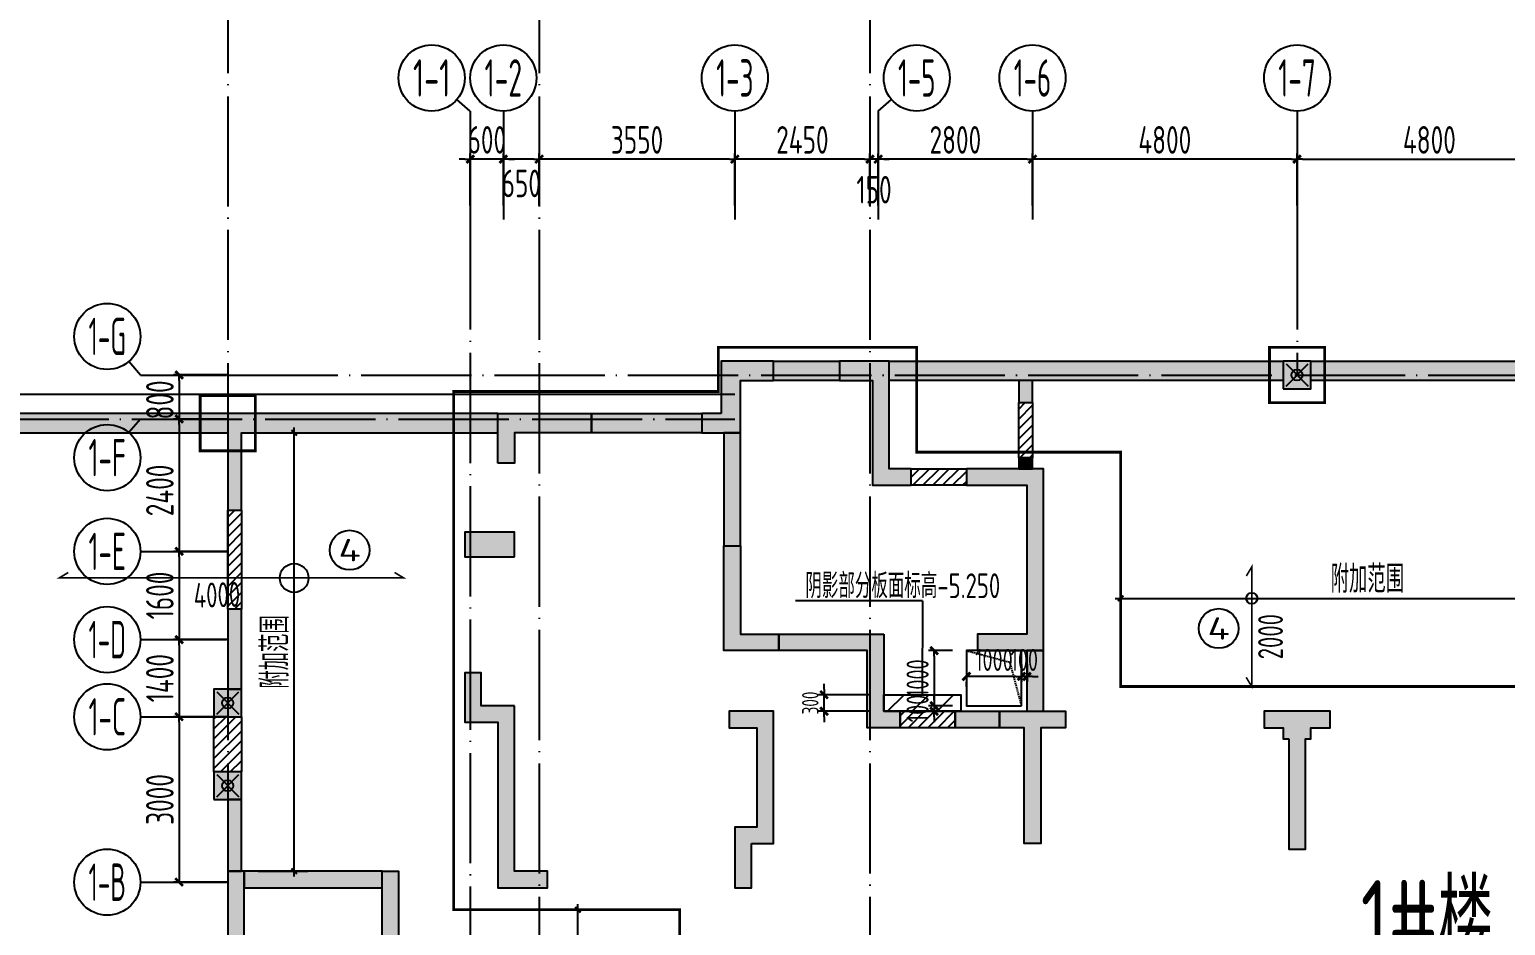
# Model space of a CAD drawing. Extents: x -57409 to 252654, y -8259 to 229119.
# Drawn here: x 150931 to 177709, y 201227 to 217480 of the extents above; entities that cross this region are included whole.
import ezdxf
from ezdxf.enums import TextEntityAlignment as Align

# ---------------------------------------------------------------- set-up
doc = ezdxf.new("R2010")
doc.units = 0
doc.header["$LTSCALE"] = 100
doc.header["$PDMODE"] = 35
doc.header["$PDSIZE"] = 200
doc.linetypes.add('DASH', pattern=[0.35, 0.25, -0.1])
doc.linetypes.add('DOTE', pattern=[2.42, 2, -0.2, 0.02, -0.2])
doc.layers.get('0').update_dxf_attribs({"linetype": 'CONTINUOUS'})
doc.layers.get('Defpoints').update_dxf_attribs({"linetype": 'CONTINUOUS'})
for name, color, linetype in [('1508', 2, 'CONTINUOUS'), ('B-TEXT', 3, 'CONTINUOUS'), ('codim', 7, 'CONTINUOUS'), ('COLU', 7, 'CONTINUOUS'), ('colu-主楼', 7, 'CONTINUOUS'), ('CT', 2, 'CONTINUOUS'), ('DIM', 3, 'CONTINUOUS'), ('dim-wall', 7, 'CONTINUOUS'), ('dote', 253, 'DOTE'), ('fd', 2, 'CONTINUOUS'), ('h填实-主楼', 254, 'CONTINUOUS'), ('h填实-柱墙', 254, 'CONTINUOUS'), ('h斜线-墙', 7, 'CONTINUOUS'), ('JSK', 4, 'CONTINUOUS'), ('MK门框', 6, 'CONTINUOUS'), ('WALL', 3, 'CONTINUOUS'), ('wall-主楼', 2, 'CONTINUOUS'), ('Z-AXIS', 3, 'CONTINUOUS'), ('Z-TEXT', 2, 'CONTINUOUS'), ('板底钢筋', 24, 'CONTINUOUS'), ('楼板负筋标注', 94, 'CONTINUOUS')]:
    doc.layers.add(name, color=color, linetype=linetype)
doc.layers.add('重心计算', color=7, linetype='CONTINUOUS', plot=False)
doc.styles.add('_TCH_AXIS', font='tssdeng.shx', dxfattribs={"width": 0.7, "bigfont": 'tssdchn.shx'})
doc.styles.add('COMPLEX', font='tssdeng.shx', dxfattribs={"width": 0.7, "bigfont": 'tssdchn.shx'})
doc.styles.add('Jgcad-DIM', font='tssdeng.shx', dxfattribs={"width": 0.7, "bigfont": 'tssdchn.shx'})
doc.styles.get("Standard").update_dxf_attribs({"font": 'tssdeng.shx', "width": 0.7, "bigfont": 'tssdchn.shx'})
doc.styles.add('TSSD_Dimension', font='tssdeng.shx', dxfattribs={"width": 0.7})
doc.dimstyles.new('TSSD_100_100$0', dxfattribs={"dimtxt": 300, "dimasz": 100, "dimexe": 100, "dimexo": 250, "dimgap": 100, "dimtad": 1, "dimdec": 0, "dimzin": 0, "dimdsep": 46, "dimtxsty": 'TSSD_Dimension', "dimblk": '_tsdbk', "dimblk1": '_tsdbk', "dimblk2": '_tsdbk', "dimsah": 1, "dimcen": 0, "dimdle": 100, "dimclrt": 7, "dimadec": 0, "dimazin": 0, "dimtfac": 1, "dimtdec": 0, "dimtix": 1, "dimtmove": 2, "dimatfit": 3, "dimldrblk": '_tsdbk', "dimfxl": 1, "dimtolj": 1, "dimtzin": 0, "dimarcsym": 0})
pattern_1 = [(45, (9856.54, 8286.87), (-89.80256, 89.80256), [])]

# ---------------------------------------------------------------- blocks, each defined once
blk = doc.blocks.new('_tsdbk')
blk.add_line((-1, 0), (0, 0))
at = {"const_width": 0.5}
blk.add_lwpolyline([(-0.7, -0.7), (0.7, 0.7)], dxfattribs=at)
blk = doc.blocks.new('*D358')
at = {"layer": 'Defpoints', "color": 0}
for p in [(158928, 215128), (158928, 214036), (159528, 214036)]:
    blk.add_point(p, dxfattribs=at)
at = {"layer": 'Z-AXIS', "color": 0, "lineweight": -2}
for p, q in [((158828, 215128), (158728, 215128)), ((158928, 214286), (158928, 215228)), ((159528, 215128), (158928, 215128)), ((159528, 214286), (159528, 215228)), ((159628, 215128), (159728, 215128))]:
    blk.add_line(p, q, dxfattribs=at)
at = {"layer": 'Z-AXIS', "color": 0, "lineweight": -2, "xscale": 100, "yscale": 100, "zscale": 100}
blk.add_blockref('_tsdbk', (158928, 215128), dxfattribs=at)
at = {"layer": 'Z-AXIS', "color": 0, "lineweight": -2, "xscale": 100, "yscale": 100, "zscale": 100, "rotation": 180}
blk.add_blockref('_tsdbk', (159528, 215128), dxfattribs=at)
at = {"layer": 'Z-AXIS', "color": 7, "insert": (159228, 215478), "char_height": 500, "attachment_point": 5, "style": 'TSSD_Dimension'}
blk.add_mtext('\\A1;600', dxfattribs=at)
blk = doc.blocks.new('_AXISO')
blk.add_circle((0, 0), 0.5)
at = {"layer": 'B-TEXT', "style": 'COMPLEX', "width": 1.450893}
blk.add_attdef('A', text='', height=0.56, dxfattribs=at).set_placement((0.249375, -0.28), (0.749375, -0.28), align=Align.FIT)
blk = doc.blocks.new('*D359')
at = {"layer": 'Defpoints', "color": 0}
for p in [(163728, 215128), (163728, 214036), (166178, 214036)]:
    blk.add_point(p, dxfattribs=at)
at = {"layer": 'Z-AXIS', "color": 0, "lineweight": -2}
for p, q in [((163728, 214286), (163728, 215228)), ((166078, 215128), (163828, 215128)), ((166178, 214286), (166178, 215228))]:
    blk.add_line(p, q, dxfattribs=at)
at = {"layer": 'Z-AXIS', "color": 0, "lineweight": -2, "xscale": 100, "yscale": 100, "zscale": 100, "rotation": 180}
blk.add_blockref('_tsdbk', (163728, 215128), dxfattribs=at)
at = {"layer": 'Z-AXIS', "color": 0, "lineweight": -2, "xscale": 100, "yscale": 100, "zscale": 100}
blk.add_blockref('_tsdbk', (166178, 215128), dxfattribs=at)
at = {"layer": 'Z-AXIS', "color": 7, "insert": (164953, 215478), "char_height": 500, "attachment_point": 5, "style": 'TSSD_Dimension'}
blk.add_mtext('\\A1;2450', dxfattribs=at)
blk = doc.blocks.new('*D360')
at = {"layer": 'Defpoints', "color": 0}
for p in [(166328, 215128), (166328, 214036), (169128, 214036)]:
    blk.add_point(p, dxfattribs=at)
at = {"layer": 'Z-AXIS', "color": 0, "lineweight": -2}
for p, q in [((166328, 214286), (166328, 215228)), ((169028, 215128), (166428, 215128)), ((169128, 214286), (169128, 215228))]:
    blk.add_line(p, q, dxfattribs=at)
at = {"layer": 'Z-AXIS', "color": 0, "lineweight": -2, "xscale": 100, "yscale": 100, "zscale": 100, "rotation": 180}
blk.add_blockref('_tsdbk', (166328, 215128), dxfattribs=at)
at = {"layer": 'Z-AXIS', "color": 0, "lineweight": -2, "xscale": 100, "yscale": 100, "zscale": 100}
blk.add_blockref('_tsdbk', (169128, 215128), dxfattribs=at)
at = {"layer": 'Z-AXIS', "color": 7, "insert": (167728, 215478), "char_height": 500, "attachment_point": 5, "style": 'TSSD_Dimension'}
blk.add_mtext('\\A1;2800', dxfattribs=at)
blk = doc.blocks.new('*D363')
at = {"layer": 'Defpoints', "color": 0}
for p in [(169128, 215128), (169128, 214036), (173928, 214036)]:
    blk.add_point(p, dxfattribs=at)
at = {"layer": 'Z-AXIS', "color": 0, "lineweight": -2}
for p, q in [((169128, 214286), (169128, 215228)), ((173828, 215128), (169228, 215128)), ((173928, 214286), (173928, 215228))]:
    blk.add_line(p, q, dxfattribs=at)
at = {"layer": 'Z-AXIS', "color": 0, "lineweight": -2, "xscale": 100, "yscale": 100, "zscale": 100, "rotation": 180}
blk.add_blockref('_tsdbk', (169128, 215128), dxfattribs=at)
at = {"layer": 'Z-AXIS', "color": 0, "lineweight": -2, "xscale": 100, "yscale": 100, "zscale": 100}
blk.add_blockref('_tsdbk', (173928, 215128), dxfattribs=at)
at = {"layer": 'Z-AXIS', "color": 7, "insert": (171528, 215478), "char_height": 500, "attachment_point": 5, "style": 'TSSD_Dimension'}
blk.add_mtext('\\A1;4800', dxfattribs=at)
blk = doc.blocks.new('*D364')
at = {"layer": 'Defpoints', "color": 0}
for p in [(159528, 215128), (159528, 214036), (160178, 214036)]:
    blk.add_point(p, dxfattribs=at)
at = {"layer": 'Z-AXIS', "color": 0, "lineweight": -2}
for p, q in [((159528, 214286), (159528, 215228)), ((160078, 215128), (159628, 215128)), ((160178, 214286), (160178, 215228))]:
    blk.add_line(p, q, dxfattribs=at)
at = {"layer": 'Z-AXIS', "color": 0, "lineweight": -2, "xscale": 100, "yscale": 100, "zscale": 100, "rotation": 180}
blk.add_blockref('_tsdbk', (159528, 215128), dxfattribs=at)
at = {"layer": 'Z-AXIS', "color": 0, "lineweight": -2, "xscale": 100, "yscale": 100, "zscale": 100}
blk.add_blockref('_tsdbk', (160178, 215128), dxfattribs=at)
at = {"layer": 'Z-AXIS', "color": 7, "insert": (159853, 214688), "char_height": 500, "attachment_point": 5, "style": 'TSSD_Dimension'}
blk.add_mtext('\\A1;650', dxfattribs=at)
blk = doc.blocks.new('*D365')
at = {"layer": 'Defpoints', "color": 0}
for p in [(160178, 215128), (160178, 214036), (163728, 214036)]:
    blk.add_point(p, dxfattribs=at)
at = {"layer": 'Z-AXIS', "color": 0, "lineweight": -2}
for p, q in [((160178, 214286), (160178, 215228)), ((163628, 215128), (160278, 215128)), ((163728, 214286), (163728, 215228))]:
    blk.add_line(p, q, dxfattribs=at)
at = {"layer": 'Z-AXIS', "color": 0, "lineweight": -2, "xscale": 100, "yscale": 100, "zscale": 100, "rotation": 180}
blk.add_blockref('_tsdbk', (160178, 215128), dxfattribs=at)
at = {"layer": 'Z-AXIS', "color": 0, "lineweight": -2, "xscale": 100, "yscale": 100, "zscale": 100}
blk.add_blockref('_tsdbk', (163728, 215128), dxfattribs=at)
at = {"layer": 'Z-AXIS', "color": 7, "insert": (161953, 215478), "char_height": 500, "attachment_point": 5, "style": 'TSSD_Dimension'}
blk.add_mtext('\\A1;3550', dxfattribs=at)
blk = doc.blocks.new('*D366')
at = {"layer": 'Defpoints', "color": 0}
for p in [(166178, 215128), (166178, 214036), (166328, 214036)]:
    blk.add_point(p, dxfattribs=at)
at = {"layer": 'Z-AXIS', "color": 0, "lineweight": -2}
for p, q in [((166078, 215128), (165978, 215128)), ((166178, 214286), (166178, 215228)), ((166328, 215128), (166178, 215128)), ((166328, 214286), (166328, 215228)), ((166428, 215128), (166528, 215128))]:
    blk.add_line(p, q, dxfattribs=at)
at = {"layer": 'Z-AXIS', "color": 0, "lineweight": -2, "xscale": 100, "yscale": 100, "zscale": 100}
blk.add_blockref('_tsdbk', (166178, 215128), dxfattribs=at)
at = {"layer": 'Z-AXIS', "color": 0, "lineweight": -2, "xscale": 100, "yscale": 100, "zscale": 100, "rotation": 180}
blk.add_blockref('_tsdbk', (166328, 215128), dxfattribs=at)
at = {"layer": 'Z-AXIS', "color": 7, "insert": (166253, 214574), "char_height": 500, "attachment_point": 5, "style": 'TSSD_Dimension'}
blk.add_mtext('\\A1;150', dxfattribs=at)
blk = doc.blocks.new('*D367')
at = {"layer": 'Defpoints', "color": 0}
for p in [(178728, 215128), (173928, 214036), (178728, 214036)]:
    blk.add_point(p, dxfattribs=at)
at = {"layer": 'Z-AXIS', "color": 0, "lineweight": -2}
for p, q in [((173928, 214286), (173928, 215228)), ((174028, 215128), (178628, 215128)), ((178728, 214286), (178728, 215228))]:
    blk.add_line(p, q, dxfattribs=at)
at = {"layer": 'Z-AXIS', "color": 0, "lineweight": -2, "xscale": 100, "yscale": 100, "zscale": 100, "rotation": 180}
blk.add_blockref('_tsdbk', (173928, 215128), dxfattribs=at)
at = {"layer": 'Z-AXIS', "color": 0, "lineweight": -2, "xscale": 100, "yscale": 100, "zscale": 100}
blk.add_blockref('_tsdbk', (178728, 215128), dxfattribs=at)
at = {"layer": 'Z-AXIS', "color": 7, "insert": (176328, 215478), "char_height": 500, "attachment_point": 5, "style": 'TSSD_Dimension'}
blk.add_mtext('\\A1;4800', dxfattribs=at)
blk = doc.blocks.new('*D378')
at = {"layer": 'Defpoints', "color": 0}
for p in [(154796, 211213), (153646, 210413), (154766, 210413)]:
    blk.add_point(p, dxfattribs=at)
at = {"layer": 'Z-AXIS', "color": 0, "lineweight": -2}
for p, q in [((154546, 211213), (153546, 211213)), ((153646, 211113), (153646, 210513)), ((154516, 210413), (153546, 210413))]:
    blk.add_line(p, q, dxfattribs=at)
at = {"layer": 'Z-AXIS', "color": 0, "lineweight": -2, "xscale": 100, "yscale": 100, "zscale": 100}
for p, rotation in [((153646, 211213), 90), ((153646, 210413), 270)]:
    blk.add_blockref('_tsdbk', p, dxfattribs=dict(at, rotation=rotation))
at = {"layer": 'Z-AXIS', "color": 7, "insert": (153296, 210760), "char_height": 500, "attachment_point": 5, "rotation": 90, "style": 'TSSD_Dimension'}
blk.add_mtext('\\A1;800', dxfattribs=at)
blk = doc.blocks.new('*D379')
at = {"layer": 'Defpoints', "color": 0}
for p in [(154796, 210413), (153646, 208013), (154766, 208013)]:
    blk.add_point(p, dxfattribs=at)
at = {"layer": 'Z-AXIS', "color": 0, "lineweight": -2}
for p, q in [((154546, 210413), (153546, 210413)), ((153646, 210313), (153646, 208113)), ((154516, 208013), (153546, 208013))]:
    blk.add_line(p, q, dxfattribs=at)
at = {"layer": 'Z-AXIS', "color": 0, "lineweight": -2, "xscale": 100, "yscale": 100, "zscale": 100}
for p, rotation in [((153646, 210413), 90), ((153646, 208013), 270)]:
    blk.add_blockref('_tsdbk', p, dxfattribs=dict(at, rotation=rotation))
at = {"layer": 'Z-AXIS', "color": 7, "insert": (153296, 209119), "char_height": 500, "attachment_point": 5, "rotation": 90, "style": 'TSSD_Dimension'}
blk.add_mtext('\\A1;2400', dxfattribs=at)
blk = doc.blocks.new('*D380')
at = {"layer": 'Defpoints', "color": 0}
for p in [(154767, 208013), (153646, 206413), (154796, 206413)]:
    blk.add_point(p, dxfattribs=at)
at = {"layer": 'Z-AXIS', "color": 0, "lineweight": -2}
for p, q in [((154517, 208013), (153546, 208013)), ((153646, 207913), (153646, 206513)), ((154546, 206413), (153546, 206413))]:
    blk.add_line(p, q, dxfattribs=at)
at = {"layer": 'Z-AXIS', "color": 0, "lineweight": -2, "xscale": 100, "yscale": 100, "zscale": 100}
for p, rotation in [((153646, 208013), 90), ((153646, 206413), 270)]:
    blk.add_blockref('_tsdbk', p, dxfattribs=dict(at, rotation=rotation))
at = {"layer": 'Z-AXIS', "color": 7, "insert": (153296, 207213), "char_height": 500, "attachment_point": 5, "rotation": 90, "style": 'TSSD_Dimension'}
blk.add_mtext('\\A1;1600', dxfattribs=at)
blk = doc.blocks.new('*D381')
at = {"layer": 'Defpoints', "color": 0}
for p in [(154796, 206413), (153646, 205013), (154796, 205013)]:
    blk.add_point(p, dxfattribs=at)
at = {"layer": 'Z-AXIS', "color": 0, "lineweight": -2}
for p, q in [((154546, 206413), (153546, 206413)), ((153646, 206313), (153646, 205113)), ((154546, 205013), (153546, 205013))]:
    blk.add_line(p, q, dxfattribs=at)
at = {"layer": 'Z-AXIS', "color": 0, "lineweight": -2, "xscale": 100, "yscale": 100, "zscale": 100}
for p, rotation in [((153646, 206413), 90), ((153646, 205013), 270)]:
    blk.add_blockref('_tsdbk', p, dxfattribs=dict(at, rotation=rotation))
at = {"layer": 'Z-AXIS', "color": 7, "insert": (153296, 205713), "char_height": 500, "attachment_point": 5, "rotation": 90, "style": 'TSSD_Dimension'}
blk.add_mtext('\\A1;1400', dxfattribs=at)
blk = doc.blocks.new('*D382')
at = {"layer": 'Defpoints', "color": 0}
for p in [(154796, 205013), (153646, 202013), (154796, 202013)]:
    blk.add_point(p, dxfattribs=at)
at = {"layer": 'Z-AXIS', "color": 0, "lineweight": -2}
for p, q in [((154546, 205013), (153546, 205013)), ((153646, 204913), (153646, 202113)), ((154546, 202013), (153546, 202013))]:
    blk.add_line(p, q, dxfattribs=at)
at = {"layer": 'Z-AXIS', "color": 0, "lineweight": -2, "xscale": 100, "yscale": 100, "zscale": 100}
for p, rotation in [((153646, 205013), 90), ((153646, 202013), 270)]:
    blk.add_blockref('_tsdbk', p, dxfattribs=dict(at, rotation=rotation))
at = {"layer": 'Z-AXIS', "color": 7, "insert": (153296, 203513), "char_height": 500, "attachment_point": 5, "rotation": 90, "style": 'TSSD_Dimension'}
blk.add_mtext('\\A1;3000', dxfattribs=at)
blk = doc.blocks.new('*D2731')
at = {"layer": 'Defpoints', "color": 0}
for p in [(168928, 206213), (169028, 206213), (168928, 205745)]:
    blk.add_point(p, dxfattribs=at)
at = {"layer": 'dim-wall', "color": 0, "lineweight": -2}
for p, q in [((168928, 205963), (168928, 205645)), ((169028, 205963), (169028, 205645)), ((168828, 205745), (168728, 205745)), ((169028, 205745), (168928, 205745)), ((169128, 205745), (169228, 205745))]:
    blk.add_line(p, q, dxfattribs=at)
at = {"layer": 'dim-wall', "color": 0, "lineweight": -2, "xscale": 100, "yscale": 100, "zscale": 100}
blk.add_blockref('_tsdbk', (168928, 205745), dxfattribs=at)
at = {"layer": 'dim-wall', "color": 0, "lineweight": -2, "xscale": 100, "yscale": 100, "zscale": 100, "rotation": 180}
blk.add_blockref('_tsdbk', (169028, 205745), dxfattribs=at)
at = {"layer": 'dim-wall', "color": 7, "insert": (168978, 206045), "char_height": 400, "attachment_point": 5, "style": 'TSSD_Dimension'}
blk.add_mtext('\\A1;100', dxfattribs=at)
blk = doc.blocks.new('*D2732')
at = {"layer": 'Defpoints', "color": 0}
for p in [(168928, 206213), (167928, 205809), (167928, 205745)]:
    blk.add_point(p, dxfattribs=at)
at = {"layer": 'dim-wall', "color": 0, "lineweight": -2}
for p, q in [((168928, 205963), (168928, 205645)), ((168828, 205745), (168028, 205745)), ((167928, 205559), (167928, 205645))]:
    blk.add_line(p, q, dxfattribs=at)
at = {"layer": 'dim-wall', "color": 0, "lineweight": -2, "xscale": 100, "yscale": 100, "zscale": 100, "rotation": 180}
blk.add_blockref('_tsdbk', (167928, 205745), dxfattribs=at)
at = {"layer": 'dim-wall', "color": 0, "lineweight": -2, "xscale": 100, "yscale": 100, "zscale": 100}
blk.add_blockref('_tsdbk', (168928, 205745), dxfattribs=at)
at = {"layer": 'dim-wall', "color": 7, "insert": (168428, 206045), "char_height": 400, "attachment_point": 5, "style": 'TSSD_Dimension'}
blk.add_mtext('\\A1;1000', dxfattribs=at)
blk = doc.blocks.new('*D2733')
at = {"layer": 'Defpoints', "color": 0}
for p in [(167928, 206213), (167343, 205213), (167928, 205213)]:
    blk.add_point(p, dxfattribs=at)
at = {"layer": 'dim-wall', "color": 0, "lineweight": -2}
for p, q in [((167678, 206213), (167243, 206213)), ((167343, 206113), (167343, 205313)), ((167678, 205213), (167243, 205213))]:
    blk.add_line(p, q, dxfattribs=at)
at = {"layer": 'dim-wall', "color": 0, "lineweight": -2, "xscale": 100, "yscale": 100, "zscale": 100}
for p, rotation in [((167343, 206213), 90), ((167343, 205213), 270)]:
    blk.add_blockref('_tsdbk', p, dxfattribs=dict(at, rotation=rotation))
at = {"layer": 'dim-wall', "color": 7, "insert": (167043, 205713), "char_height": 400, "attachment_point": 5, "rotation": 90, "style": 'TSSD_Dimension'}
blk.add_mtext('\\A1;1000', dxfattribs=at)
blk = doc.blocks.new('*D2734')
at = {"layer": 'Defpoints', "color": 0}
for p in [(167343, 205113), (167928, 205213), (167928, 205113)]:
    blk.add_point(p, dxfattribs=at)
at = {"layer": 'dim-wall', "color": 0, "lineweight": -2}
for p, q in [((167343, 205313), (167343, 205413)), ((167678, 205213), (167243, 205213)), ((167678, 205113), (167243, 205113)), ((167343, 205213), (167343, 205113)), ((167343, 205013), (167343, 204913))]:
    blk.add_line(p, q, dxfattribs=at)
at = {"layer": 'dim-wall', "color": 0, "lineweight": -2, "xscale": 100, "yscale": 100, "zscale": 100}
for p, rotation in [((167343, 205213), 270), ((167343, 205113), 90)]:
    blk.add_blockref('_tsdbk', p, dxfattribs=dict(at, rotation=rotation))
at = {"layer": 'dim-wall', "color": 7, "insert": (167043, 205163), "char_height": 400, "attachment_point": 5, "rotation": 90, "style": 'TSSD_Dimension'}
blk.add_mtext('\\A1;100', dxfattribs=at)
blk = doc.blocks.new('*D2933')
at = {"layer": 'Defpoints', "color": 0}
for p in [(165346, 205413), (166428, 205413), (166428, 205113)]:
    blk.add_point(p, dxfattribs=at)
at = {"layer": 'DIM', "color": 0, "lineweight": -2}
for p, q in [((166178, 205413), (165246, 205413)), ((165346, 205513), (165346, 205613)), ((165346, 205113), (165346, 205413)), ((166178, 205113), (165246, 205113)), ((165346, 205013), (165346, 204913))]:
    blk.add_line(p, q, dxfattribs=at)
at = {"layer": 'DIM', "color": 0, "lineweight": -2, "xscale": 100, "yscale": 100, "zscale": 100}
for p, rotation in [((165346, 205413), 270), ((165346, 205113), 90)]:
    blk.add_blockref('_tsdbk', p, dxfattribs=dict(at, rotation=rotation))
at = {"layer": 'DIM', "color": 7, "insert": (165096, 205263), "char_height": 300, "attachment_point": 5, "rotation": 90, "style": 'TSSD_Dimension'}
blk.add_mtext('\\A1;300', dxfattribs=at)
blk = doc.blocks.new('_ArchTick')
at = {"color": 0, "linetype": 'ByBlock', "const_width": 0.4}
blk.add_lwpolyline([(-0.5, -0.5), (0.5, 0.5)], dxfattribs=at)
blk = doc.blocks.new('*D2956')
at = {"layer": 'codim', "color": 0, "lineweight": -2}
blk.add_line((155733, 202113), (155733, 210263), dxfattribs=at)
at = {"layer": 'codim', "color": 7, "lineweight": -2}
for p, q in [((155078, 210163), (155983, 210163)), ((155078, 202213), (155983, 202213))]:
    blk.add_line(p, q, dxfattribs=at)
at = {"layer": 'Defpoints', "color": 0}
for p in [(154828, 210163), (155733, 210163), (154828, 202213)]:
    blk.add_point(p, dxfattribs=at)
at = {"layer": 'codim', "color": 0, "lineweight": -2, "xscale": 100, "yscale": 100, "zscale": 100}
for p, rotation in [((155733, 210163), 90), ((155733, 202213), 270)]:
    blk.add_blockref('_ArchTick', p, dxfattribs=dict(at, rotation=rotation))
at = {"layer": 'codim', "color": 1, "insert": (155383, 206188), "char_height": 500, "attachment_point": 5, "rotation": 90, "style": 'Jgcad-DIM'}
blk.add_mtext('\\A1;\\A1;附加范围', dxfattribs=at)
blk = doc.blocks.new('*D2957')
at = {"layer": 'codim', "color": 7, "lineweight": -2}
for p, q in [((179678, 207193), (179678, 207411)), ((170728, 206957), (170728, 206911))]:
    blk.add_line(p, q, dxfattribs=at)
at = {"layer": 'codim', "color": 0, "lineweight": -2}
blk.add_line((170628, 207161), (179778, 207161), dxfattribs=at)
at = {"layer": 'Defpoints', "color": 0}
for p in [(170728, 207207), (179678, 207161), (179678, 206943)]:
    blk.add_point(p, dxfattribs=at)
at = {"layer": 'codim', "color": 0, "lineweight": -2, "xscale": 100, "yscale": 100, "zscale": 100, "rotation": 180}
blk.add_blockref('_ArchTick', (170728, 207161), dxfattribs=at)
at = {"layer": 'codim', "color": 0, "lineweight": -2, "xscale": 100, "yscale": 100, "zscale": 100}
blk.add_blockref('_ArchTick', (179678, 207161), dxfattribs=at)
at = {"layer": 'codim', "color": 1, "insert": (175203, 207511), "char_height": 500, "attachment_point": 5, "style": 'Jgcad-DIM'}
blk.add_mtext('\\A1;\\A1;附加范围', dxfattribs=at)
blk = doc.blocks.new('*D2959')
at = {"layer": 'codim', "color": 0, "lineweight": -2}
blk.add_line((160879, 195813), (160879, 201613), dxfattribs=at)
at = {"layer": 'codim', "color": 7, "lineweight": -2}
for p, q in [((160958, 201513), (161129, 201513)), ((160958, 195913), (161129, 195913))]:
    blk.add_line(p, q, dxfattribs=at)
at = {"layer": 'Defpoints', "color": 0}
for p in [(160708, 201513), (160879, 201513), (160708, 195913)]:
    blk.add_point(p, dxfattribs=at)
at = {"layer": 'codim', "color": 0, "lineweight": -2, "xscale": 100, "yscale": 100, "zscale": 100}
for p, rotation in [((160879, 201513), 90), ((160879, 195913), 270)]:
    blk.add_blockref('_ArchTick', p, dxfattribs=dict(at, rotation=rotation))
at = {"layer": 'codim', "color": 1, "insert": (160529, 198713), "char_height": 500, "attachment_point": 5, "rotation": 90, "style": 'Jgcad-DIM'}
blk.add_mtext('\\A1;\\A1;\\A1;附加范围', dxfattribs=at)

msp = doc.modelspace()

# ---------------------------------------------------------------- hatches: boundary and pattern name
at = {"layer": 'fd'}
h = msp.add_hatch(dxfattribs=at)
h.set_pattern_fill('ANSI31', color=183, scale=100, style=0)
h.paths.add_polyline_path([(167827.6, 205112.7), (166427.6, 205112.7), (166427.6, 205412.7), (167827.6, 205412.7)])
at = {"layer": 'h填实-主楼'}
for points in [[(163477.6, 210512.7), (163127.6, 210512.7), (163127.6, 210162.7), (163827.6, 210162.7), (163827.6, 211112.7), (164427.6, 211112.7), (164427.6, 211462.7), (163477.6, 211462.7)], [(166927.6, 209212.7), (166927.6, 209512.7), (166527.6, 209512.7), (166527.6, 211462.7), (165627.6, 211462.7), (165627.6, 211112.7), (166227.6, 211112.7), (166227.6, 209212.7)], [(159427.6, 209612.7), (159427.6, 210512.7), (161127.6, 210512.7), (161127.6, 210162.7), (159727.6, 210162.7), (159727.6, 209612.7)], [(169327.6, 206212.7), (169327.6, 209512.7), (167927.6, 209512.7), (167927.6, 209212.7), (169027.6, 209212.7), (169027.6, 206512.7), (168127.6, 206512.7), (168127.6, 206212.7)], [(159727.6, 207912.7), (159727.6, 208362.7), (158827.6, 208362.7), (158827.6, 207912.7)], [(164527.6, 206212.7), (163527.6, 206212.7), (163527.6, 208112.7), (163827.6, 208112.7), (163827.6, 206512.7), (164527.6, 206512.7)], [(159727.6, 205212.7), (159127.6, 205212.7), (159127.6, 205812.7), (158827.6, 205812.7), (158827.6, 204912.7), (159427.6, 204912.7), (159427.6, 201912.7), (160327.6, 201912.7), (160327.6, 202212.7), (159727.6, 202212.7)], [(164027.6, 202712.7), (164427.6, 202712.7), (164427.6, 205112.7), (163627.6, 205112.7), (163627.6, 204812.7), (164127.6, 204812.7), (164127.6, 203012.7), (163727.6, 203012.7), (163727.6, 201912.7), (164027.6, 201912.7)], [(168527.6, 204812.7), (168527.6, 205112.7), (169727.6, 205112.7), (169727.6, 204812.7), (169277.6, 204812.7), (169277.6, 202712.7), (168977.6, 202712.7), (168977.6, 204812.7)], [(173777.6, 204612.7), (173777.6, 202612.7), (174077.6, 202612.7), (174077.6, 204612.7), (174177.6, 204612.7), (174177.6, 204812.7), (174527.6, 204812.7), (174527.6, 205112.7), (173327.6, 205112.7), (173327.6, 204812.7), (173677.6, 204812.7), (173677.6, 204612.7)]]:
    msp.add_hatch(color=256, dxfattribs=at).paths.add_polyline_path(points)
at = {"layer": 'h填实-柱墙'}
for points in [[(164427.6, 211462.7), (165627.6, 211462.7), (165627.6, 211112.7), (164427.6, 211112.7)], [(166527.6, 211462.7), (173677.6, 211462.7), (173677.6, 211112.7), (166527.6, 211112.7)], [(173677.6, 210962.7), (174177.6, 210962.7), (174177.6, 211462.7), (173677.6, 211462.7)], [(174177.6, 211462.7), (178477.6, 211462.7), (178477.6, 211112.7), (174177.6, 211112.7)], [(168877.6, 210712.7), (169127.6, 210712.7), (169127.6, 211112.7), (168877.6, 211112.7)], [(154527.6, 210162.7), (154527.6, 208762.7), (154777.6, 208762.7), (154777.6, 210162.7), (159427.6, 210162.7), (159427.6, 210512.7), (149027.6, 210512.7), (149027.6, 210162.7)], [(161127.6, 210512.7), (163127.6, 210512.7), (163127.6, 210162.7), (161127.6, 210162.7)], [(163527.6, 208112.7), (163827.6, 208112.7), (163827.6, 210162.7), (163527.6, 210162.7)], [(169127.6, 209512.7), (169127.6, 209712.7), (168877.6, 209712.7), (168877.6, 209512.7)], [(154777.6, 206962.7), (154527.6, 206962.7), (154527.6, 205512.7), (154777.6, 205512.7)], [(166427.6, 206512.7), (166427.6, 205112.7), (166727.6, 205112.7), (166727.6, 204812.7), (166127.6, 204812.7), (166127.6, 206212.7), (164527.6, 206212.7), (164527.6, 206512.7)], [(169027.6, 205112.7), (169327.6, 205112.7), (169327.6, 206212.7), (169027.6, 206212.7)], [(154277.6, 205012.7), (154777.6, 205012.7), (154777.6, 205512.7), (154277.6, 205512.7)], [(168527.6, 204812.7), (167727.6, 204812.7), (167727.6, 205112.7), (168527.6, 205112.7)], [(154277.6, 203512.7), (154777.6, 203512.7), (154777.6, 204012.7), (154277.6, 204012.7)], [(154527.6, 203512.7), (154527.6, 202212.7), (154777.6, 202212.7), (154777.6, 203512.7)], [(154527.6, 198712.7), (154827.6, 198712.7), (154827.6, 202212.7), (154527.6, 202212.7)], [(157327.6, 202212.7), (154827.6, 202212.7), (154827.6, 201912.7), (157327.6, 201912.7)]]:
    msp.add_hatch(color=256, dxfattribs=at).paths.add_polyline_path(points)
h = msp.add_hatch(color=256, dxfattribs=at)
edge = h.paths.add_edge_path()
edge.add_line((163727.6, 199062.7), (162827.6, 199062.7))
edge.add_line((162827.6, 199062.7), (162827.6, 195912.7))
edge.add_line((162827.6, 195912.7), (163727.6, 195912.7))
edge.add_line((163727.6, 195912.7), (163727.6, 196812.7))
edge.add_line((163727.6, 196812.7), (164027.6, 196812.7))
edge.add_line((164027.6, 196812.7), (164027.6, 195612.7))
edge.add_line((164027.6, 195612.7), (159477.6, 195612.7))
edge.add_arc((159477.6, 197762.7), 2150, 180, 270, ccw=False)
edge.add_line((157327.6, 197762.7), (157327.6, 202212.7))
edge.add_line((157327.6, 202212.7), (157627.6, 202212.7))
edge.add_line((157627.6, 202212.7), (157627.6, 197762.7))
edge.add_arc((159477.6, 197762.7), 1850, 180, 270)
edge.add_line((159477.6, 195912.7), (162527.6, 195912.7))
edge.add_line((162527.6, 195912.7), (162527.6, 199362.7))
edge.add_line((162527.6, 199362.7), (166477.6, 199362.7))
edge.add_line((166477.6, 199362.7), (166477.6, 199112.7))
edge.add_line((166477.6, 199112.7), (165877.6, 199112.7))
edge.add_line((165877.6, 199112.7), (165877.6, 197112.7))
edge.add_line((165877.6, 197112.7), (166477.6, 197112.7))
edge.add_line((166477.6, 197112.7), (166477.6, 196812.7))
edge.add_line((166477.6, 196812.7), (165427.6, 196812.7))
edge.add_line((165427.6, 196812.7), (165427.6, 197112.7))
edge.add_line((165427.6, 197112.7), (165627.6, 197112.7))
edge.add_line((165627.6, 197112.7), (165627.6, 199112.7))
edge.add_line((165627.6, 199112.7), (164027.6, 199112.7))
edge.add_line((164027.6, 199112.7), (164027.6, 197512.7))
edge.add_line((164027.6, 197512.7), (163727.6, 197512.7))
edge.add_line((163727.6, 197512.7), (163727.6, 199062.7))
at = {"layer": 'h斜线-墙'}
h = msp.add_hatch(dxfattribs=at)
h.set_pattern_fill('ANSI31', color=256, scale=40, style=0)
h.set_pattern_definition(pattern_1)
h.paths.add_polyline_path([(168877.6, 210712.7), (169127.6, 210712.7), (169127.6, 209712.7), (168877.6, 209712.7)])
h = msp.add_hatch(dxfattribs=at)
h.set_pattern_fill('ANSI31', color=256, scale=40, style=0)
h.set_pattern_definition(pattern_1)
h.paths.add_polyline_path([(166927.6, 209512.7), (167927.6, 209512.7), (167927.6, 209212.7), (166927.6, 209212.7)])
h = msp.add_hatch(dxfattribs=at)
h.set_pattern_fill('ANSI31', color=256, scale=40, style=0)
h.set_pattern_definition(pattern_1)
h.paths.add_polyline_path([(154527.6, 208762.7), (154777.6, 208762.7), (154777.6, 206962.7), (154527.6, 206962.7)])
h = msp.add_hatch(dxfattribs=at)
h.set_pattern_fill('ANSI31', color=256, scale=40, style=0)
h.set_pattern_definition(pattern_1)
h.paths.add_polyline_path([(166727.6, 205112.7), (167727.6, 205112.7), (167727.6, 204812.7), (166727.6, 204812.7)])
h = msp.add_hatch(dxfattribs=at)
h.set_pattern_fill('ANSI31', color=256, scale=40, style=0)
h.set_pattern_definition(pattern_1)
h.paths.add_polyline_path([(154277.6, 205012.7), (154777.6, 205012.7), (154777.6, 204012.7), (154277.6, 204012.7)])

# ---------------------------------------------------------------- linework, layer by layer
at = {"layer": '1508', "color": 1, "const_width": 50}
msp.add_lwpolyline([(179477.6, 205562.7), (170727.6, 205562.7), (170727.6, 209812.7), (167027.6, 209812.7), (167027.6, 211712.7), (163427.6, 211712.7), (163427.6, 210912.7), (158627.6, 210912.7), (158627.6, 210912.7), (158627.6, 210912.7), (158627.6, 201512.7), (158627.6, 201512.7), (158627.6, 201512.7), (162727.6, 201512.7), (162727.6, 196412.7), (204727.6, 196412.7)], dxfattribs=at)
at = {"layer": 'codim'}
for centre, radius in [((155732.6, 207530.4), 260.9), ((173106.6, 207160.8), 100.8)]:
    msp.add_circle(centre, radius, dxfattribs=at)
at = {"layer": 'COLU'}
for points in [[(173677.6, 210962.7), (174177.6, 210962.7), (174177.6, 211462.7), (173677.6, 211462.7)], [(154277.6, 205012.7), (154777.6, 205012.7), (154777.6, 205512.7), (154277.6, 205512.7)], [(154277.6, 203512.7), (154777.6, 203512.7), (154777.6, 204012.7), (154277.6, 204012.7)]]:
    msp.add_lwpolyline(points, close=True, dxfattribs=at)
at = {"layer": 'colu-主楼'}
msp.add_lwpolyline([(159727.6, 207912.7), (159727.6, 208362.7), (158827.6, 208362.7), (158827.6, 207912.7)], close=True, dxfattribs=at)
at = {"layer": 'CT'}
msp.add_line((146527.6, 210862.7), (163727.6, 210862.7), dxfattribs=at)
at = {"layer": 'CT', "const_width": 50}
msp.add_lwpolyline([(179677.6, 205562.7), (170727.6, 205562.7), (170727.6, 209812.7), (167027.6, 209812.7), (167027.6, 211712.7), (163427.6, 211712.7), (163427.6, 210912.7), (158627.6, 210912.7), (158627.6, 210912.7), (158627.6, 210912.7), (158627.6, 201512.7), (158627.6, 201512.7), (158627.6, 201512.7), (162727.6, 201512.7), (162727.6, 196412.7), (204727.6, 196412.7)], dxfattribs=at)
for points in [[(173427.6, 210712.7), (174427.6, 210712.7), (174427.6, 211712.7), (173427.6, 211712.7)], [(154027.6, 209837.7), (155027.6, 209837.7), (155027.6, 210837.7), (154027.6, 210837.7)]]:
    msp.add_lwpolyline(points, close=True, dxfattribs=at)
at = {"layer": 'dote', "ltscale": 10}
for p, q in [((154527.6, 218687.9), (154527.6, 169862.7)), ((160177.6, 218687.9), (160177.6, 176862.7)), ((166177.6, 218687.9), (166177.6, 164362.7)), ((158927.6, 214035.5), (158927.6, 196491.3)), ((173927.6, 214035.5), (173927.6, 211212.7)), ((154527.6, 211212.7), (220229.8, 211212.7)), ((145527.6, 210412.7), (163727.6, 210412.7))]:
    msp.add_line(p, q, dxfattribs=at)
at = {"layer": 'fd', "color": 183}
for q in [(164828.1, 207116.5), (167127.6, 205412.7)]:
    msp.add_line((167131, 207116.5), q, dxfattribs=at)
msp.add_lwpolyline([(167827.6, 205112.7), (166427.6, 205112.7), (166427.6, 205412.7), (167827.6, 205412.7)], close=True, dxfattribs=at)
at = {"layer": 'JSK'}
msp.add_lwpolyline([(168927.6, 205212.7), (168927.6, 206212.7), (167927.6, 206212.7), (167927.6, 205212.7)], close=True, dxfattribs=at)
at = {"layer": 'JSK', "linetype": 'DASH'}
msp.add_lwpolyline([(167927.6, 206212.7), (168714.6, 206002.4), (168927.6, 205212.7)], dxfattribs=at)
at = {"layer": 'MK门框'}
for points in [[(168877.6, 210712.7), (169127.6, 210712.7), (169127.6, 209712.7), (168877.6, 209712.7)], [(166927.6, 209512.7), (167927.6, 209512.7), (167927.6, 209212.7), (166927.6, 209212.7)], [(154527.6, 208762.7), (154777.6, 208762.7), (154777.6, 206962.7), (154527.6, 206962.7)], [(166727.6, 205112.7), (167727.6, 205112.7), (167727.6, 204812.7), (166727.6, 204812.7)], [(154277.6, 205012.7), (154777.6, 205012.7), (154777.6, 204012.7), (154277.6, 204012.7)]]:
    msp.add_lwpolyline(points, close=True, dxfattribs=at)
at = {"layer": 'WALL'}
for points in [[(164427.6, 211462.7), (165627.6, 211462.7), (165627.6, 211112.7), (164427.6, 211112.7)], [(166527.6, 211462.7), (173677.6, 211462.7), (173677.6, 211112.7), (166527.6, 211112.7)], [(174177.6, 211462.7), (178477.6, 211462.7), (178477.6, 211112.7), (174177.6, 211112.7)], [(168877.6, 210712.7), (169127.6, 210712.7), (169127.6, 211112.7), (168877.6, 211112.7)], [(154527.6, 210162.7), (154527.6, 208762.7), (154777.6, 208762.7), (154777.6, 210162.7), (159427.6, 210162.7), (159427.6, 210512.7), (149027.6, 210512.7), (149027.6, 210162.7)], [(161127.6, 210512.7), (163127.6, 210512.7), (163127.6, 210162.7), (161127.6, 210162.7)], [(163527.6, 208112.7), (163827.6, 208112.7), (163827.6, 210162.7), (163527.6, 210162.7)], [(169127.6, 209512.7), (169127.6, 209712.7), (168877.6, 209712.7), (168877.6, 209512.7)], [(154777.6, 206962.7), (154527.6, 206962.7), (154527.6, 205512.7), (154777.6, 205512.7)], [(166427.6, 206512.7), (166427.6, 205112.7), (166727.6, 205112.7), (166727.6, 204812.7), (166127.6, 204812.7), (166127.6, 206212.7), (164527.6, 206212.7), (164527.6, 206512.7)], [(169027.6, 205112.7), (169327.6, 205112.7), (169327.6, 206212.7), (169027.6, 206212.7)], [(168527.6, 204812.7), (167727.6, 204812.7), (167727.6, 205112.7), (168527.6, 205112.7)], [(154527.6, 203512.7), (154527.6, 202212.7), (154777.6, 202212.7), (154777.6, 203512.7)], [(157327.6, 202212.7), (154827.6, 202212.7), (154827.6, 201912.7), (157327.6, 201912.7)]]:
    msp.add_lwpolyline(points, close=True, dxfattribs=at)
msp.add_lwpolyline([(154527.6, 198712.7), (154827.6, 198712.7), (154827.6, 202212.7), (154527.6, 202212.7), (154527.6, 198712.7)], dxfattribs=at)
msp.add_lwpolyline([(157327.6, 197762.7), (157327.6, 202212.7), (157627.6, 202212.7), (157627.6, 197762.7, 0.4142136)], format="xyb", dxfattribs=at)
at = {"layer": 'wall-主楼'}
for points in [[(163477.6, 210512.7), (163127.6, 210512.7), (163127.6, 210162.7), (163827.6, 210162.7), (163827.6, 211112.7), (164427.6, 211112.7), (164427.6, 211462.7), (163477.6, 211462.7)], [(166927.6, 209212.7), (166927.6, 209512.7), (166527.6, 209512.7), (166527.6, 211462.7), (165627.6, 211462.7), (165627.6, 211112.7), (166227.6, 211112.7), (166227.6, 209212.7)], [(159427.6, 209612.7), (159427.6, 210512.7), (161127.6, 210512.7), (161127.6, 210162.7), (159727.6, 210162.7), (159727.6, 209612.7)], [(169327.6, 206212.7), (169327.6, 209512.7), (167927.6, 209512.7), (167927.6, 209212.7), (169027.6, 209212.7), (169027.6, 206512.7), (168127.6, 206512.7), (168127.6, 206212.7)], [(164527.6, 206212.7), (163527.6, 206212.7), (163527.6, 208112.7), (163827.6, 208112.7), (163827.6, 206512.7), (164527.6, 206512.7)], [(159727.6, 205212.7), (159127.6, 205212.7), (159127.6, 205812.7), (158827.6, 205812.7), (158827.6, 204912.7), (159427.6, 204912.7), (159427.6, 201912.7), (160327.6, 201912.7), (160327.6, 202212.7), (159727.6, 202212.7)], [(164027.6, 202712.7), (164427.6, 202712.7), (164427.6, 205112.7), (163627.6, 205112.7), (163627.6, 204812.7), (164127.6, 204812.7), (164127.6, 203012.7), (163727.6, 203012.7), (163727.6, 201912.7), (164027.6, 201912.7)], [(168527.6, 204812.7), (168527.6, 205112.7), (169727.6, 205112.7), (169727.6, 204812.7), (169277.6, 204812.7), (169277.6, 202712.7), (168977.6, 202712.7), (168977.6, 204812.7)]]:
    msp.add_lwpolyline(points, close=True, dxfattribs=at)
msp.add_lwpolyline([(173777.6, 204612.7), (173777.6, 202612.7), (174077.6, 202612.7), (174077.6, 204612.7), (174177.6, 204612.7), (174177.6, 204812.7), (174527.6, 204812.7), (174527.6, 205112.7), (173327.6, 205112.7), (173327.6, 204812.7), (173677.6, 204812.7), (173677.6, 204612.7), (173777.6, 204612.7)], dxfattribs=at)
at = {"layer": 'Z-AXIS'}
for p, q in [((158927.6, 216001.1), (158683.2, 216210.6)), ((166327.6, 216001.1), (166572.1, 216210.6)), ((158927.6, 216001.1), (158927.6, 214035.5)), ((159527.6, 216001.1), (159527.6, 214035.5)), ((163727.6, 216001.1), (163727.6, 214035.5)), ((166327.6, 216001.1), (166327.6, 214035.5)), ((169127.6, 216001.1), (169127.6, 214035.5)), ((173927.6, 216001.1), (173927.6, 214035.5)), ((152942.3, 211212.7), (152732.8, 211457.2)), ((152942.3, 211212.7), (154504.3, 211212.7)), ((152942.3, 210412.7), (152732.8, 210168.3)), ((152942.3, 210412.7), (154504.3, 210412.7)), ((152942.3, 208012.7), (154504.3, 208012.7)), ((152942.3, 206412.7), (154504.3, 206412.7)), ((152942.3, 205012.7), (154504.3, 205012.7)), ((152942.3, 202012.7), (154504.3, 202012.7))]:
    msp.add_line(p, q, dxfattribs=at)
at = {"layer": '板底钢筋', "const_width": 30}
for points in [[(151634.4, 207630.4), (151467.8, 207530.4), (157721.6, 207530.4), (157554.9, 207630.4)], [(173004.2, 205729.6), (173103.9, 205562.7), (173107.5, 207733.6), (173007.3, 207567.1)]]:
    msp.add_lwpolyline(points, dxfattribs=at)
at = {"layer": '重心计算', "color": 5}
for p in [(173927.6, 211212.7), (173927.6, 211212.7), (154527.6, 205262.7), (154527.6, 205262.7), (154527.6, 203762.7), (154527.6, 203762.7)]:
    msp.add_point(p, dxfattribs=at)

# ---------------------------------------------------------------- block references
at = {"layer": 'Z-AXIS'}
ref = msp.add_blockref('_AXISO', (158227.6, 216601.1), dxfattribs=dict(at, xscale=1199.999999999998, yscale=1200, zscale=1200, rotation=359.9996457873846))
ref.add_attrib('A', '1-1', dxfattribs={"color": 7, "height": 678.82, "rotation": 359.99965, "style": '_TCH_AXIS', "width": 0.472727}).set_placement((157888.2, 216261.6), (158567, 216261.6), align=Align.FIT)
ref = msp.add_blockref('_AXISO', (159527.6, 216601.1), dxfattribs=dict(at, xscale=1199.999999999998, yscale=1200, zscale=1200, rotation=359.9996457873846))
ref.add_attrib('A', '1-2', dxfattribs={"color": 7, "height": 678.82, "rotation": 359.99965, "style": '_TCH_AXIS', "width": 0.433333}).set_placement((159188.2, 216261.6), (159867, 216261.6), align=Align.FIT)
ref = msp.add_blockref('_AXISO', (163727.6, 216601.1), dxfattribs=dict(at, xscale=1199.999999999998, yscale=1200, zscale=1200, rotation=359.9996457873846))
ref.add_attrib('A', '1-3', dxfattribs={"color": 7, "height": 678.82, "rotation": 359.99965, "style": '_TCH_AXIS', "width": 0.433333}).set_placement((163388.2, 216261.6), (164067, 216261.6), align=Align.FIT)
ref = msp.add_blockref('_AXISO', (167027.6, 216601.1), dxfattribs=dict(at, xscale=1199.999999999998, yscale=1200, zscale=1200, rotation=359.9996457873846))
ref.add_attrib('A', '1-5', dxfattribs={"color": 7, "height": 678.82, "rotation": 359.99965, "style": '_TCH_AXIS', "width": 0.433333}).set_placement((166688.2, 216261.6), (167367, 216261.6), align=Align.FIT)
ref = msp.add_blockref('_AXISO', (169127.6, 216601.1), dxfattribs=dict(at, xscale=1199.999999999998, yscale=1200, zscale=1200, rotation=359.9996457873846))
ref.add_attrib('A', '1-6', dxfattribs={"color": 7, "height": 678.82, "rotation": 359.99965, "style": '_TCH_AXIS', "width": 0.440678}).set_placement((168788.2, 216261.6), (169467.1, 216261.6), align=Align.FIT)
ref = msp.add_blockref('_AXISO', (173927.6, 216601.1), dxfattribs=dict(at, xscale=1199.999999999998, yscale=1200, zscale=1200, rotation=359.9996457873846))
ref.add_attrib('A', '1-7', dxfattribs={"color": 7, "height": 678.82, "rotation": 359.99965, "style": '_TCH_AXIS', "width": 0.433333}).set_placement((173588.2, 216261.6), (174267.1, 216261.6), align=Align.FIT)
ref = msp.add_blockref('_AXISO', (152342.3, 211912.7), dxfattribs=dict(at, xscale=1199.999999999998, yscale=1200, zscale=1200, rotation=359.9996457873846))
ref.add_attrib('A', '1-G', dxfattribs={"color": 7, "height": 678.82, "rotation": 359.99965, "style": '_TCH_AXIS', "width": 0.42623}).set_placement((152002.9, 211573.3), (152681.7, 211573.3), align=Align.FIT)
ref = msp.add_blockref('_AXISO', (152342.3, 209712.7), dxfattribs=dict(at, xscale=1199.999999999998, yscale=1200, zscale=1200, rotation=359.9996457873846))
ref.add_attrib('A', '1-F', dxfattribs={"color": 7, "height": 678.82, "rotation": 359.99965, "style": '_TCH_AXIS', "width": 0.440678}).set_placement((152002.9, 209373.3), (152681.7, 209373.3), align=Align.FIT)
ref = msp.add_blockref('_AXISO', (152342.3, 208012.7), dxfattribs=dict(at, xscale=1199.999999999998, yscale=1200, zscale=1200, rotation=359.9996457873846))
ref.add_attrib('A', '1-E', dxfattribs={"color": 7, "height": 678.82, "rotation": 359.99965, "style": '_TCH_AXIS', "width": 0.440678}).set_placement((152002.9, 207673.3), (152681.7, 207673.3), align=Align.FIT)
ref = msp.add_blockref('_AXISO', (152342.3, 206412.7), dxfattribs=dict(at, xscale=1199.999999999998, yscale=1200, zscale=1200, rotation=359.9996457873846))
ref.add_attrib('A', '1-D', dxfattribs={"color": 7, "height": 678.82, "rotation": 359.99965, "style": '_TCH_AXIS', "width": 0.433333}).set_placement((152002.9, 206073.3), (152681.7, 206073.3), align=Align.FIT)
ref = msp.add_blockref('_AXISO', (152342.3, 205012.7), dxfattribs=dict(at, xscale=1199.999999999998, yscale=1200, zscale=1200, rotation=359.9996457873846))
ref.add_attrib('A', '1-C', dxfattribs={"color": 7, "height": 678.82, "rotation": 359.99965, "style": '_TCH_AXIS', "width": 0.42623}).set_placement((152002.9, 204673.3), (152681.7, 204673.3), align=Align.FIT)
ref = msp.add_blockref('_AXISO', (152342.3, 202012.7), dxfattribs=dict(at, xscale=1199.999999999998, yscale=1200, zscale=1200, rotation=359.9996457873846))
ref.add_attrib('A', '1-B', dxfattribs={"color": 7, "height": 678.82, "rotation": 359.99965, "style": '_TCH_AXIS', "width": 0.433333}).set_placement((152002.9, 201673.3), (152681.7, 201673.3), align=Align.FIT)
at = {"layer": 'Z-TEXT'}
ref = msp.add_blockref('_AXISO', (156738.8, 208036), dxfattribs=dict(at, xscale=720.000000000011, yscale=720, zscale=720, rotation=359.9996457873608))
ref.add_attrib('A', '4', dxfattribs={"layer": 'Z-AXIS', "color": 7, "height": 407.3, "rotation": 359.99965, "style": '_TCH_AXIS', "width": 1.733333}).set_placement((156535.1, 207832.4), (156942.4, 207832.4), align=Align.FIT)
ref = msp.add_blockref('_AXISO', (172505.6, 206614.8), dxfattribs=dict(at, xscale=720.0000000000074, yscale=720, zscale=720, rotation=359.9996457873608))
ref.add_attrib('A', '4', dxfattribs={"layer": 'Z-AXIS', "color": 7, "height": 407.3, "rotation": 359.99965, "style": '_TCH_AXIS', "width": 1.733333}).set_placement((172301.9, 206411.1), (172709.2, 206411.1), align=Align.FIT)

# ---------------------------------------------------------------- texts
at = {"layer": 'fd', "color": 183, "width": 0.7}
msp.add_text('阴影部分板面标高-5.250', height=450, dxfattribs=at).set_placement((166775.1, 207164.6), align=Align.CENTER)
at = {"layer": 'Z-TEXT', "width": 0.7}
msp.add_text('1#楼', height=1500, dxfattribs=at).set_placement((175082.9, 200548.9))
at = {"layer": '楼板负筋标注', "width": 0.7}
for s, rotation, p in [('4000', 1.2933, (153915.1, 206989.6)), ('2000', 89.90356, (173670.3, 206054))]:
    msp.add_text(s, height=450, rotation=rotation, dxfattribs=at).set_placement(p)

# ---------------------------------------------------------------- dimensions: what is measured, and where the dimension line sits
at = {"layer": 'codim'}
for base, p1, p2, angle, text, picture, middle in [((155732.6, 210162.7), (154827.6, 202212.7), (154827.6, 210162.7), 270, '\\A1;附加范围', '*D2956', (155382.6, 206187.7)), ((160878.6, 201512.7), (160708.3, 195912.7), (160708.3, 201512.7), 90, '\\A1;\\A1;附加范围', '*D2959', (160528.6, 198712.7))]:
    dim = msp.add_linear_dim(base=base, p1=p1, p2=p2, angle=angle, text=text, dimstyle='TSSD_100_100$0', override={"dimtxt": 500, "dimexe": 250, "dimtxsty": 'Jgcad-DIM', "dimblk": 'ArchTick', "dimblk1": 'ArchTick', "dimblk2": 'ArchTick', "dimclre": 7, "dimclrt": 1, "dimadec": 3}, dxfattribs=at)
    dim.commit()
    dim.dimension.update_dxf_attribs({"geometry": picture, "text_midpoint": middle})
dim = msp.add_linear_dim(base=(179677.6, 207160.8), p1=(170727.6, 207206.7), p2=(179677.6, 206942.7), text='\\A1;附加范围', dimstyle='TSSD_100_100$0', override={"dimtxt": 500, "dimexe": 250, "dimtxsty": 'Jgcad-DIM', "dimblk": 'ArchTick', "dimblk1": 'ArchTick', "dimblk2": 'ArchTick', "dimclre": 7, "dimclrt": 1, "dimadec": 3}, dxfattribs=at)
dim.commit()
dim.dimension.update_dxf_attribs({"geometry": '*D2957', "text_midpoint": (175202.6, 207510.8)})
at = {"layer": 'DIM'}
dim = msp.add_linear_dim(base=(165345.9, 205412.7), p1=(166427.6, 205112.7), p2=(166427.6, 205412.7), angle=90, dimstyle='TSSD_100_100$0', dxfattribs=at)
dim.commit()
dim.dimension.update_dxf_attribs({"geometry": '*D2933', "text_midpoint": (165095.9, 205262.7)})
at = {"layer": 'dim-wall'}
for base, p1, p2, picture, middle in [((167343.1, 205212.7), (167927.6, 206212.7), (167927.6, 205212.7), '*D2733', (167043.1, 205712.7)), ((167343.1, 205112.7), (167927.6, 205212.7), (167927.6, 205112.7), '*D2734', (167043.1, 205162.7))]:
    dim = msp.add_linear_dim(base=base, p1=p1, p2=p2, angle=90, dimstyle='TSSD_100_100$0', override={"dimtxt": 400}, dxfattribs=at)
    dim.commit()
    dim.dimension.update_dxf_attribs({"geometry": picture, "text_midpoint": middle})
for base, p1, p2, picture, middle in [((167927.6, 205744.9), (168927.6, 206212.7), (167927.6, 205809.5), '*D2732', (168427.6, 206044.9)), ((168927.6, 205744.9), (169027.6, 206212.7), (168927.6, 206212.7), '*D2731', (168977.6, 206044.9))]:
    dim = msp.add_linear_dim(base=base, p1=p1, p2=p2, dimstyle='TSSD_100_100$0', override={"dimtxt": 400}, dxfattribs=at)
    dim.commit()
    dim.dimension.update_dxf_attribs({"geometry": picture, "text_midpoint": middle})
at = {"layer": 'Z-AXIS'}
for base, p1, p2, angle, picture, middle in [((158927.6, 215128), (159527.6, 214035.5), (158927.6, 214035.5), 180, '*D358', (159227.6, 215478)), ((160177.6, 215128), (163727.6, 214035.5), (160177.6, 214035.5), 180, '*D365', (161952.6, 215478)), ((163727.6, 215128), (166177.6, 214035.5), (163727.6, 214035.5), 180, '*D359', (164952.6, 215478)), ((166327.6, 215128), (169127.6, 214035.5), (166327.6, 214035.5), 180, '*D360', (167727.6, 215478)), ((169127.6, 215128), (173927.6, 214035.5), (169127.6, 214035.5), 180, '*D363', (171527.6, 215478)), ((153646, 206412.7), (154767, 208012.7), (154796, 206412.7), 90, '*D380', (153296, 207212.7)), ((153646, 205012.7), (154796, 206412.7), (154796, 205012.7), 90, '*D381', (153296, 205712.7)), ((153646, 202012.7), (154796, 205012.7), (154796, 202012.7), 90, '*D382', (153296, 203512.7))]:
    dim = msp.add_linear_dim(base=base, p1=p1, p2=p2, angle=angle, dimstyle='TSSD_100_100$0', override={"dimtxt": 500}, dxfattribs=at)
    dim.commit()
    dim.dimension.update_dxf_attribs({"geometry": picture, "text_midpoint": middle})
dim = msp.add_linear_dim(base=(178727.6, 215128), p1=(173927.6, 214035.5), p2=(178727.6, 214035.5), dimstyle='TSSD_100_100$0', override={"dimtxt": 500}, dxfattribs=at)
dim.commit()
dim.dimension.update_dxf_attribs({"geometry": '*D367', "text_midpoint": (176327.6, 215478)})
for base, p1, p2, angle, picture, middle in [((159527.6, 215128), (160177.6, 214035.5), (159527.6, 214035.5), 180, '*D364', (159852.6, 214688.4)), ((166177.6, 215128), (166327.6, 214035.5), (166177.6, 214035.5), 180, '*D366', (166252.6, 214573.8)), ((153646, 210412.7), (154796, 211212.7), (154766.1, 210412.7), 90, '*D378', (153296, 210760.1)), ((153646, 208012.7), (154796, 210412.7), (154766.1, 208012.7), 90, '*D379', (153296, 209118.9))]:
    dim = msp.add_linear_dim(base=base, p1=p1, p2=p2, angle=angle, dimstyle='TSSD_100_100$0', override={"dimtxt": 500}, dxfattribs=at)
    dim.commit()
    dim.dimension.update_dxf_attribs({"geometry": picture, "text_midpoint": middle, "dimtype": 160})

doc.saveas('drawing.dxf')
